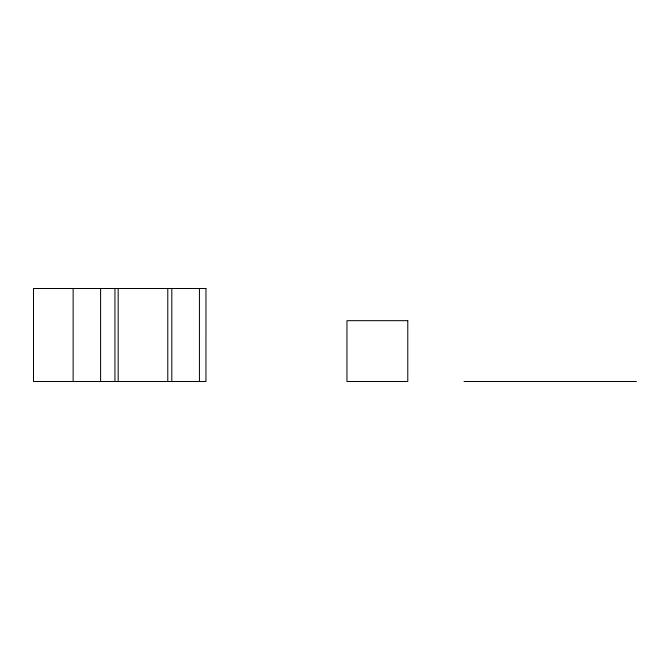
<?xml version="1.0" encoding="UTF-8"?>
<svg xmlns="http://www.w3.org/2000/svg" width="670" height="670" viewBox="0 0 670 670"><rect width="100%" height="100%" fill="white"/><g stroke="black" fill="none" stroke-linecap="round" stroke-linejoin="round"><path stroke-width="1" d="M167.785 288.494L167.785 381.506M464.034 381.506L636.483 381.506M199.434 288.494L199.434 381.506M171.813 288.494L171.813 381.506M118.171 288.494L118.171 381.506M114.947 288.494L114.947 381.506M100.592 288.494L100.592 381.506M73.13 288.494L73.13 381.506M205.95 288.494L33.508 288.494L33.5 381.506L205.95 381.506L205.966 288.494M407.779 320.67L346.951 320.67L346.951 381.506L407.779 381.506L407.779 320.67"/></g></svg>
